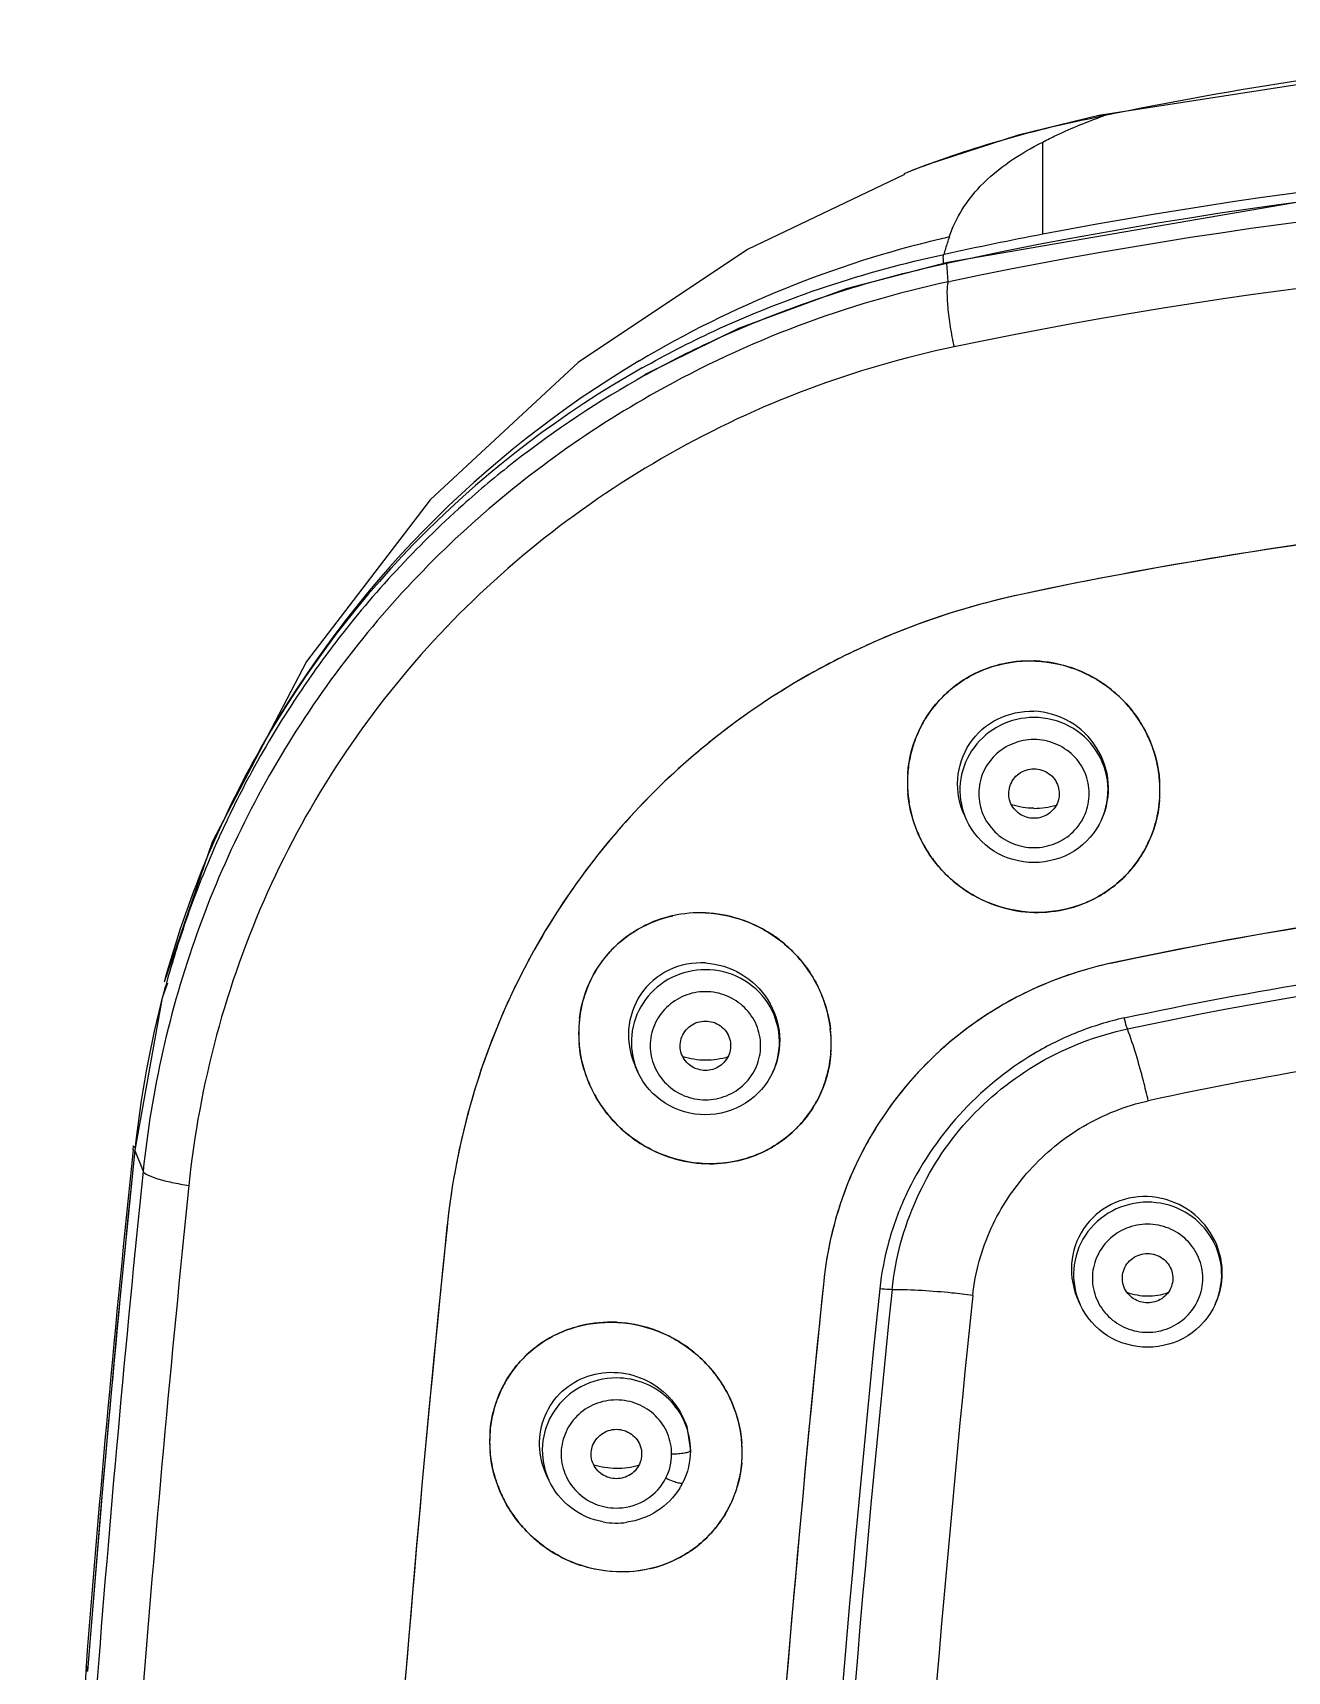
# Model space of a CAD drawing. Extents: x 0 to 3160, y 0 to 2315.
# Drawn here: x 1165.99 to 1185.86, y 1038.04 to 1063.99 of the extents above; entities that cross this region are included whole.
import ezdxf

# ---------------------------------------------------------------- set-up
doc = ezdxf.new("R2010")
doc.units = 0
doc.header["$LTSCALE"] = 10
doc.header["$MEASUREMENT"] = 0
doc.layers.add('DEF_LAYER_ASSEM_MEMBER', color=7, linetype='CONTINUOUS')

msp = doc.modelspace()

# ---------------------------------------------------------------- linework, layer by layer
at = {"layer": 'DEF_LAYER_ASSEM_MEMBER', "color": 7, "linetype": 'Continuous'}
for p, q in [((1189.206, 1063.663), (1182.882, 1062.681)), ((1179.797, 1061.764), (1179.918, 1061.811)), ((1175.704, 1058.585), (1175.685, 1058.572)), ((1175.688, 1058.568), (1175.707, 1058.578)), ((1181.852, 1054.042), (1181.878, 1054.041)), ((1180.783, 1051.525), (1180.754, 1051.586)), ((1182.922, 1051.525), (1182.926, 1051.533)), ((1175.576, 1047.53), (1175.54, 1047.61)), ((1177.716, 1047.53), (1177.719, 1047.537)), ((1167.58, 1046.296), (1167.587, 1046.36)), ((1167.606, 1046.292), (1167.606, 1046.293)), ((1182.583, 1043.847), (1182.555, 1043.906)), ((1184.722, 1043.847), (1184.728, 1043.861)), ((1175.259, 1043.563), (1175.236, 1043.564)), ((1176.35, 1041.913), (1176.41, 1041.532)), ((1174.166, 1041.063), (1174.13, 1041.141)), ((1167.069, 1040.631), (1166.856, 1038.038)), ((1166.834, 1038.112), (1165.99, 1022.337))]:
    msp.add_line(p, q, dxfattribs=at)
at = {"layer": 'DEF_LAYER_ASSEM_MEMBER', "color": 9, "linetype": 'Continuous'}
for p, q in [((1182.882, 1062.681), (1182.956, 1062.677)), ((1181.991, 1060.801), (1181.991, 1062.262)), ((1180.454, 1060.487), (1180.422, 1060.48)), ((1180.482, 1060.356), (1180.471, 1060.341)), ((1180.493, 1060.046), (1180.471, 1060.341)), ((1180.493, 1060.045), (1180.531, 1060.054)), ((1175.688, 1058.568), (1175.704, 1058.585)), ((1167.606, 1046.292), (1167.606, 1046.292)), ((1167.607, 1046.287), (1167.738, 1045.959)), ((1166.857, 1038.032), (1166.863, 1038.11))]:
    msp.add_line(p, q, dxfattribs=at)
at = {"layer": 'DEF_LAYER_ASSEM_MEMBER', "color": 7, "linetype": 'Continuous'}
for points in [[(1182.882, 1062.681), (1181.6, 1062.371), (1180.154, 1061.902), (1179.918, 1061.811)], [(1211.223, 1060.356), (1205.242, 1061.381), (1198.985, 1061.915), (1192.693, 1061.914), (1186.44, 1061.378), (1180.482, 1060.356)], [(1179.803, 1061.748), (1177.313, 1060.559), (1174.628, 1058.769), (1172.287, 1056.595), (1170.326, 1054.033), (1168.832, 1051.173), (1168.074, 1048.955)], [(1180.482, 1060.356), (1178.879, 1059.934), (1177.173, 1059.306), (1175.704, 1058.584)], [(1168.122, 1048.938), (1168.04, 1048.705), (1167.605, 1046.293)], [(1167.606, 1046.292), (1167.329, 1043.504), (1167.069, 1040.631)]]:
    msp.add_lwpolyline(points, dxfattribs=at)
at = {"layer": 'DEF_LAYER_ASSEM_MEMBER', "color": 9, "linetype": 'Continuous'}
for centre, radius, start, end in [((1186.487, 1044.138), 18.872, 100.7845, 101.0003), ((1195.852, 988.519), 73.45, 77.91226, 102.08774), ((1195.856, 986.806), 74.834, 78.18892, 101.81697), ((1195.548, 990.565), 71.533, 100.92418, 102.18129), ((1184.322, 1044.1), 17.089, 103.3896, 120.7081), ((1184.235, 1044.439), 16.739, 102.8567, 103.3682), ((1183.628, 1059.619), 3.319, 161.5874, 164.954), ((1183.465, 1059.672), 3.147, 159.8121, 161.5687), ((1195.856, 985.476), 75.111, 78.27602, 101.73002), ((1183.916, 1043.967), 16.44, 102.0187, 119.2955), ((1184.106, 1044.476), 16.656, 120.7278, 150.5359), ((1183.493, 1044.762), 15.981, 119.4078, 150.351), ((1181.81, 1052), 1.132, 198.3854, 204.7992), ((1176.604, 1048.005), 1.132, 198.3854, 204.7992), ((1492.377, 1012.65), 326.508, 174.08684, 175.52764), ((1488.766, 1011.976), 311.021, 174.0724, 179.9753), ((1488.189, 1012.014), 310.247, 174.0671, 179.83079), ((1183.694, 1044.322), 1.132, 335.2008, 341.6146)]:
    msp.add_arc(centre, radius, start, end, dxfattribs=at)
at = {"layer": 'DEF_LAYER_ASSEM_MEMBER', "color": 7, "linetype": 'Continuous'}
for centre, radius, start, end in [((1195.853, 988.719), 73.402, 79.15119, 100.88556), ((1183.54, 1044.495), 16.115, 119.159, 128.0314), ((1183.466, 1044.594), 15.992, 128.041, 131.8207), ((1183.379, 1044.691), 15.861, 131.8208, 142.5401), ((1195.855, 988.165), 68.422, 78.02219, 101.98235), ((1195.746, 988.932), 67.649, 97.16901, 102.02687), ((1184.148, 1043.378), 11.981, 102.0325, 112.131), ((1183.231, 1044.813), 15.669, 142.5635, 146.4095), ((1184.072, 1043.577), 11.768, 112.1549, 116.5857), ((1184.023, 1043.675), 11.659, 116.5841, 122.3634), ((1181.775, 1052.097), 1.944, 109.1733, 119.9104), ((1181.779, 1052.088), 1.953, 103.9668, 109.1752), ((1181.789, 1052.037), 2.005, 88.191, 103.9049), ((1181.789, 1052.046), 1.997, 87.4507, 88.1769), ((1181.784, 1051.988), 2.055, 72.2839, 87.3882), ((1181.784, 1051.988), 2.055, 68.7513, 72.2775), ((1181.773, 1051.963), 2.082, 56.8743, 68.7319), ((1181.763, 1052.121), 1.917, 126.2719, 135.9621), ((1181.764, 1052.12), 1.918, 119.9418, 126.2718), ((1181.773, 1051.963), 2.082, 51.3007, 56.8581), ((1181.767, 1051.956), 2.091, 41.5542, 51.3014), ((1183.312, 1044.763), 15.765, 146.4218, 151.8207), ((1183.96, 1043.776), 11.54, 122.3701, 128.4837), ((1181.763, 1052.125), 1.915, 142.7767, 152.065), ((1181.751, 1052.134), 1.899, 135.987, 142.7695), ((1181.782, 1051.97), 2.07, 35.2953, 41.5344), ((1181.761, 1052.126), 1.912, 152.0814, 158.94), ((1181.783, 1051.971), 2.069, 26.1171, 35.2967), ((1183.892, 1043.863), 11.429, 128.4869, 132.7115), ((1181.789, 1052.116), 1.942, 158.9514, 168.0441), ((1181.809, 1051.984), 2.04, 19.7714, 26.0992), ((1183.632, 1044.705), 16.13, 150.4218, 164.7312), ((1181.8, 1052.114), 1.953, 168.058, 175.7669), ((1181.816, 1051.987), 2.033, 10.6871, 19.7715), ((1183.847, 1043.913), 11.362, 132.7172, 140.4081), ((1181.838, 1052.112), 1.991, 175.7784, 184.7995), ((1181.817, 1052.112), 1.97, 175.8029, 179.3279), ((1181.85, 1051.994), 1.998, 2.7242, 10.6683), ((1183.484, 1044.67), 15.961, 151.8176, 155.6924), ((1181.835, 1052.112), 1.988, 179.3381, 184.8084), ((1181.861, 1051.995), 1.987, 355.2016, 2.7189), ((1181.876, 1051.995), 1.972, 355.1776, 359.5056), ((1181.863, 1051.994), 1.985, 359.5132, 4.1431), ((1181.859, 1052.114), 2.012, 184.8053, 189.1434), ((1181.878, 1052.118), 2.032, 189.1668, 199.5938), ((1181.858, 1052.909), 1.202, 269.7269, 286.6074), ((1181.88, 1051.994), 1.968, 349.3737, 355.179), ((1181.903, 1051.99), 1.945, 339.0259, 349.3659), ((1183.484, 1044.669), 15.961, 155.6881, 160.8084), ((1181.907, 1052.128), 2.062, 199.5969, 206.3281), ((1181.918, 1052.134), 2.075, 206.3446, 215.3466), ((1181.914, 1051.987), 1.933, 332.3259, 339.0089), ((1183.792, 1043.96), 11.289, 140.4146, 143.1432), ((1181.927, 1051.98), 1.919, 322.9019, 332.3083), ((1183.814, 1043.947), 11.315, 143.1561, 153.5394), ((1181.93, 1052.143), 2.09, 215.3454, 221.7598), ((1181.931, 1052.145), 2.092, 221.7778, 237.1975), ((1181.928, 1051.98), 1.918, 316.3229, 322.8966), ((1181.923, 1051.988), 1.927, 300.2598, 306.604), ((1195.855, 989.603), 61.003, 77.9075, 102.09736), ((1181.929, 1051.98), 1.917, 306.6029, 316.2971), ((1181.923, 1052.134), 2.078, 237.2106, 247.5838), ((1181.915, 1052.113), 2.056, 247.5941, 252.7643), ((1181.914, 1052.01), 1.951, 284.2542, 289.677), ((1181.918, 1051.998), 1.939, 289.6743, 300.2295), ((1195.779, 990.147), 60.456, 96.54896, 102.13524), ((1183.356, 1044.714), 15.824, 160.8111, 164.5008), ((1176.542, 1048.124), 1.926, 107.5682, 118.9216), ((1176.546, 1048.11), 1.94, 104.0307, 107.5739), ((1176.547, 1048.106), 1.945, 103.2787, 104.0305), ((1176.549, 1048.098), 1.953, 102.405, 103.2786), ((1176.559, 1048.045), 2.007, 87.5004, 102.3454), ((1176.559, 1048.048), 2.004, 87.4888, 102.3263), ((1176.553, 1047.982), 2.07, 72.4502, 87.4198), ((1176.549, 1047.97), 2.083, 67.6838, 72.4584), ((1181.91, 1052.099), 2.041, 252.7743, 268.3903), ((1181.906, 1052.051), 1.993, 268.4691, 284.1873), ((1176.524, 1048.158), 1.888, 124.6586, 134.7432), ((1176.526, 1048.155), 1.891, 118.9573, 124.6562), ((1176.538, 1047.943), 2.112, 57.5361, 67.67), ((1176.537, 1047.942), 2.114, 52.0245, 57.5288), ((1176.507, 1048.176), 1.863, 134.7646, 140.8265), ((1176.529, 1047.932), 2.126, 42.6489, 52.0216), ((1176.521, 1048.166), 1.88, 140.8425, 150.7864), ((1176.547, 1047.949), 2.101, 36.9642, 42.6385), ((1176.55, 1047.952), 2.097, 27.3442, 36.9599), ((1184.324, 1043.428), 5.958, 102.1489, 113.9558), ((1183.282, 1044.735), 15.747, 164.5038, 164.8274), ((1183.811, 1043.951), 11.311, 153.5512, 157.2366), ((1176.551, 1048.155), 1.912, 156.6744, 167.4576), ((1176.517, 1048.168), 1.876, 150.7941, 156.6434), ((1176.582, 1047.969), 2.061, 22.0413, 27.3316), ((1184.284, 1043.527), 5.851, 113.9881, 119.9096), ((1183.748, 1044.623), 16.227, 165.1034, 174.1147), ((1183.289, 1044.733), 15.755, 164.8274, 165.0619), ((1176.597, 1047.975), 2.044, 10.3921, 22.0388), ((1176.612, 1048.147), 1.974, 172.2878, 184.8091), ((1176.579, 1048.149), 1.941, 173.3105, 175.5552), ((1176.56, 1048.152), 1.922, 167.4534, 172.2348), ((1176.644, 1047.985), 1.997, 6.9825, 10.3601), ((1184.26, 1043.568), 5.803, 119.9099, 125.9291), ((1183.867, 1043.928), 11.371, 157.24, 163.8733), ((1176.617, 1048.147), 1.978, 175.5775, 184.8124), ((1176.657, 1047.986), 1.983, 355.2219, 6.9793), ((1176.654, 1047.986), 1.987, 4.3441, 6.483), ((1176.664, 1047.986), 1.976, 355.2112, 4.3503), ((1184.235, 1043.605), 5.759, 125.939, 135.6148), ((1176.631, 1048.148), 1.993, 184.8037, 187.1085), ((1176.641, 1048.15), 2.003, 187.1101, 189.2171), ((1176.686, 1048.158), 2.049, 189.2607, 202.2753), ((1176.698, 1047.984), 1.942, 352.5203, 355.1922), ((1176.724, 1047.979), 1.916, 336.5046, 347.8274), ((1176.706, 1047.983), 1.935, 347.8203, 352.5175), ((1184.193, 1043.648), 5.698, 135.6293, 138.0195), ((1176.716, 1048.171), 2.081, 202.2788, 207.1693), ((1184.204, 1043.64), 5.712, 138.0364, 150.1026), ((1184.022, 1043.889), 11.53, 163.8972, 174.0988), ((1176.737, 1048.182), 2.105, 207.1808, 217.1375), ((1176.753, 1047.966), 1.884, 320.7717, 330.8283), ((1176.742, 1047.973), 1.897, 330.8337, 336.4675), ((1176.75, 1048.193), 2.122, 217.1442, 222.5776), ((1176.752, 1048.194), 2.124, 222.587, 232.1279), ((1176.752, 1047.969), 1.886, 304.7599, 314.8039), ((1176.753, 1047.968), 1.886, 314.8201, 320.7525), ((1480.398, 1013.663), 314.516, 174.04448, 175.54143), ((1176.752, 1048.195), 2.125, 232.1343, 237.6443), ((1176.743, 1048.181), 2.108, 237.65, 247.8915), ((1176.735, 1048.002), 1.924, 287.9856, 299.0212), ((1176.746, 1047.979), 1.898, 299.0602, 304.752), ((1184.19, 1043.65), 5.695, 150.1235, 154.7448), ((1176.733, 1048.157), 2.083, 247.9064, 252.6799), ((1176.725, 1048.132), 2.056, 252.6796, 267.8118), ((1176.72, 1048.069), 1.992, 267.876, 282.3606), ((1176.73, 1048.015), 1.938, 282.4273, 283.5083), ((1176.728, 1048.02), 1.943, 283.5096, 287.9985), ((1184.21, 1043.641), 5.717, 154.7475, 162.1525), ((1494.541, 1012.315), 328.53, 174.12219, 175.56669), ((1184.281, 1043.622), 5.79, 162.1849, 174.0971), ((1489.937, 1012.178), 319.085, 174.08253, 179.89631), ((1495.058, 1011.717), 324.226, 174.09477, 176.03083), ((1490.597, 1011.895), 313.745, 174.08686, 179.89427), ((1495.831, 1011.424), 319, 174.09955, 176.03294), ((1175.121, 1041.645), 1.919, 108.6309, 119.3813), ((1175.129, 1041.623), 1.942, 103.1941, 108.6375), ((1175.142, 1041.555), 2.012, 87.3133, 103.1154), ((1175.142, 1041.549), 2.017, 86.6675, 87.317), ((1175.135, 1041.483), 2.084, 71.5926, 86.5953), ((1175.132, 1041.472), 2.096, 67.6274, 71.596), ((1175.12, 1041.445), 2.124, 56.3932, 67.6113), ((1175.098, 1041.685), 1.873, 125.8818, 135.7228), ((1175.105, 1041.676), 1.884, 119.418, 125.8833), ((1175.12, 1041.445), 2.125, 50.7875, 56.3798), ((1175.083, 1041.702), 1.85, 135.7521, 142.5231), ((1175.117, 1041.442), 2.128, 41.3184, 50.7912), ((1175.093, 1041.694), 1.862, 142.5304, 152.0218), ((1175.138, 1041.462), 2.1, 35.1445, 41.2985), ((1175.148, 1041.468), 2.089, 26.1663, 35.1492), ((1175.092, 1041.695), 1.861, 152.041, 158.9154), ((1175.184, 1041.487), 2.047, 19.5786, 26.147), ((1175.124, 1041.684), 1.895, 158.928, 168.1292), ((1175.204, 1041.494), 2.027, 10.7399, 19.5813), ((1175.141, 1041.68), 1.913, 168.145, 175.9008), ((1175.252, 1041.503), 1.978, 2.6272, 10.7203), ((1175.166, 1041.678), 1.937, 175.5451, 179.5695), ((1175.191, 1041.677), 1.963, 175.9122, 184.8019), ((1175.189, 1041.678), 1.961, 179.5804, 184.8106), ((1175.274, 1041.505), 1.956, 355.2065, 2.6208), ((1175.271, 1041.504), 1.958, 359.4371, 4.3519), ((1175.221, 1041.68), 1.993, 184.8073, 189.1827), ((1175.252, 1041.687), 2.025, 189.2113, 199.5906), ((1175.301, 1041.504), 1.929, 349.3112, 355.1727), ((1175.291, 1041.504), 1.938, 355.1705, 359.4277), ((1175.331, 1041.498), 1.898, 338.9284, 349.3059), ((1175.295, 1041.702), 2.07, 199.5897, 206.2455), ((1175.268, 1041.542), 1.144, 328.2336, 333.1692), ((1175.346, 1041.493), 1.882, 332.0771, 338.9076), ((1175.316, 1041.713), 2.094, 206.2628, 215.1358), ((1175.36, 1041.486), 1.866, 322.5792, 332.0584), ((1175.338, 1041.728), 2.12, 215.132, 221.4794), ((1175.344, 1041.734), 2.129, 221.497, 230.7273), ((1175.236, 1041.586), 1.201, 259.9329, 278.0068), ((1175.359, 1041.487), 1.868, 315.8938, 322.5724), ((1175.347, 1041.738), 2.134, 230.7244, 236.7012), ((1175.356, 1041.491), 1.873, 306.0274, 315.8652), ((1175.339, 1041.727), 2.12, 236.7121, 246.972), ((1175.329, 1041.704), 2.095, 246.9826, 252.0967), ((1175.335, 1041.527), 1.914, 288.8915, 299.6318), ((1175.345, 1041.507), 1.892, 299.6673, 306.0291), ((1175.327, 1041.55), 1.939, 283.5571, 288.8984)]:
    msp.add_arc(centre, radius, start, end, dxfattribs=at)
at = {"layer": 'DEF_LAYER_ASSEM_MEMBER', "color": 9, "linetype": 'Continuous'}
for points, start_tangent, end_tangent in [([(1208.754, 1062.677), (1202.341, 1063.664), (1195.829, 1063.992), (1189.333, 1063.661), (1182.956, 1062.677)], (-0.979435, 0.20176), (-0.979499, -0.201448)), ([(1179.918, 1061.811), (1182.886, 1062.664)], (0.931443, 0.363886), (0.981626, 0.190815)), ([(1181.99, 1062.262), (1182.21, 1062.371), (1182.955, 1062.677)], (0.886517, 0.462697), (0.941639, 0.336624)), ([(1180.511, 1060.758), (1181.002, 1061.561), (1181.99, 1062.262)], (0.30755, 0.951532), (0.887619, 0.460579)), ([(1175.646, 1058.684), (1176.779, 1059.266), (1180.423, 1060.48)], (0.870648, 0.491906), (0.977613, 0.21041)), ([(1180.416, 1060.406), (1180.415, 1060.433), (1180.423, 1060.48)], (-0.044337, 0.999017), (0.475802, 0.879553)), ([(1180.421, 1060.345), (1180.416, 1060.406)], (-0.112387, 0.993664), (-0.044337, 0.999017)), ([(1180.493, 1060.045), (1180.474, 1059.894), (1180.485, 1059.646), (1180.525, 1059.335), (1180.586, 1059.018)], (-0.295606, -0.95531), (0.216965, -0.976179)), ([(1180.586, 1059.018), (1178.262, 1058.342), (1176.081, 1057.322), (1172.338, 1054.359), (1170.865, 1052.476), (1169.71, 1050.378), (1168.901, 1048.112), (1168.462, 1045.734)], (-0.978419, -0.20663), (-0.10276, -0.994706)), ([(1175.872, 1058.304), (1172.772, 1056.056), (1170.3, 1053.146), (1168.59, 1049.721), (1167.738, 1045.959)], (-0.872371, -0.488844), (-0.101389, -0.994847)), ([(1181.852, 1053.146), (1181.319, 1053.021), (1180.903, 1052.673), (1180.693, 1052.177), (1180.736, 1051.643)], (-1, 0), (0.315224, -0.949017)), ([(1182.922, 1051.525), (1183.023, 1052.083), (1182.839, 1052.62), (1182.414, 1053.006), (1181.852, 1053.146)], (0.419343, 0.907828), (-1, 0)), ([(1181.852, 1052.797), (1181.517, 1052.731), (1181.234, 1052.546), (1181.044, 1052.268), (1180.977, 1051.941), (1181.044, 1051.613), (1181.234, 1051.335), (1181.517, 1051.15), (1181.852, 1051.085)], (-1, 0), (1, 0)), ([(1181.852, 1051.085), (1182.187, 1051.15), (1182.471, 1051.335), (1182.661, 1051.613), (1182.727, 1051.941), (1182.661, 1052.268), (1182.471, 1052.546), (1182.187, 1052.731), (1181.852, 1052.797)], (1, 0), (-1, 0)), ([(1183.333, 1048.214), (1195.84, 1049.544), (1202.156, 1049.209), (1208.372, 1048.215)], (0.977508, 0.210899), (0.977518, -0.210854)), ([(1176.646, 1049.151), (1176.113, 1049.026), (1175.697, 1048.678), (1175.487, 1048.183), (1175.53, 1047.648)], (-1, 0), (0.315224, -0.949017)), ([(1177.716, 1047.53), (1177.817, 1048.089), (1177.633, 1048.626), (1177.208, 1049.012), (1176.646, 1049.151)], (0.419343, 0.907828), (-1, 0)), ([(1176.646, 1048.802), (1176.311, 1048.737), (1176.028, 1048.551), (1175.838, 1048.274), (1175.771, 1047.946), (1175.838, 1047.619), (1176.028, 1047.341), (1176.311, 1047.155), (1176.646, 1047.09)], (-1, 0), (1, 0)), ([(1176.646, 1047.09), (1176.981, 1047.155), (1177.265, 1047.341), (1177.455, 1047.619), (1177.521, 1047.946), (1177.455, 1048.274), (1177.265, 1048.551), (1176.981, 1048.737), (1176.646, 1048.802)], (1, 0), (-1, 0)), ([(1183.333, 1048.214), (1183.32, 1048.251), (1183.282, 1048.387)], (-0.354948, 0.934886), (-0.227741, 0.973722)), ([(1208.042, 1047.075), (1202, 1048.053), (1195.852, 1048.385), (1189.705, 1048.053), (1183.663, 1047.074)], (-0.97749, 0.210981), (-0.977509, -0.210892)), ([(1179.604, 1044.082), (1179.989, 1045.514), (1180.794, 1046.752), (1181.945, 1047.68), (1183.333, 1048.214)], (0.104374, 0.994538), (0.977441, 0.211211)), ([(1183.663, 1047.074), (1183.586, 1047.389), (1183.333, 1048.214)], (-0.225536, 0.974235), (-0.350497, 0.936564)), ([(1180.881, 1043.992), (1181.174, 1045.055), (1181.782, 1045.972), (1182.634, 1046.669), (1183.663, 1047.074)], (0.103629, 0.994616), (0.976663, 0.214778)), ([(1167.613, 1046.332), (1167.6, 1046.34), (1167.587, 1046.36)], (-0.877041, 0.480416), (0.258653, 0.96597)), ([(1167.607, 1046.287), (1167.606, 1046.29), (1167.606, 1046.292)], (-0.404792, 0.914409), (0.069504, 0.997582)), ([(1167.738, 1045.959), (1167.807, 1045.902), (1167.965, 1045.84), (1168.195, 1045.782), (1168.462, 1045.734)], (0.439444, -0.89827), (0.989201, -0.146565)), ([(1168.462, 1045.734), (1167.709, 1037.417), (1166.722, 1012.657)], (-0.10215, -0.994769), (-0.000273, -1)), ([(1183.652, 1045.468), (1183.091, 1045.328), (1182.666, 1044.943), (1182.482, 1044.406), (1182.583, 1043.847)], (-1, 0), (0.419343, -0.907828)), ([(1184.769, 1043.965), (1184.812, 1044.5), (1184.602, 1044.995), (1184.185, 1045.343), (1183.652, 1045.468)], (0.315224, 0.949017), (-1, 0)), ([(1183.652, 1045.119), (1183.317, 1045.054), (1183.034, 1044.868), (1182.844, 1044.591), (1182.777, 1044.263), (1182.844, 1043.936), (1183.034, 1043.658), (1183.317, 1043.472), (1183.652, 1043.407)], (-1, 0), (1, 0)), ([(1183.652, 1043.407), (1183.987, 1043.472), (1184.271, 1043.658), (1184.461, 1043.936), (1184.527, 1044.263), (1184.461, 1044.591), (1184.271, 1044.868), (1183.987, 1045.054), (1183.652, 1045.119)], (1, 0), (-1, 0)), ([(1180.881, 1043.992), (1179.815, 1031.036), (1179.864, 992.754)], (-0.102543, -0.994729), (0.06594, -0.997824)), ([(1179.604, 1044.082), (1179.558, 1044.083), (1179.409, 1044.096)], (-0.999993, 0.003694), (-0.991888, 0.127114)), ([(1180.88, 1043.992), (1180.553, 1044.029), (1179.603, 1044.082)], (-0.992024, 0.126046), (-0.999983, 0.00588)), ([(1175.236, 1042.684), (1174.675, 1042.544), (1174.25, 1042.158), (1174.065, 1041.621), (1174.166, 1041.063)], (-1, 0), (0.419343, -0.907828)), ([(1176.41, 1041.532), (1176.322, 1041.972), (1176.068, 1042.346), (1175.686, 1042.596), (1175.236, 1042.684)], (0.003303, 0.999995), (-1, 0)), ([(1175.236, 1042.335), (1174.897, 1042.268), (1174.61, 1042.077), (1174.422, 1041.793), (1174.361, 1041.459), (1174.438, 1041.129), (1174.639, 1040.853), (1174.934, 1040.675), (1175.276, 1040.624)], (-1, 0), (0.999005, 0.044588)), ([(1176.111, 1041.478), (1176.045, 1041.806), (1175.855, 1042.084), (1175.571, 1042.269), (1175.236, 1042.335)], (0.003303, 0.999995), (-1, 0)), ([(1176.021, 1041.099), (1176.111, 1041.478)], (0.451195, 0.892426), (0.003303, 0.999995)), ([(1176.41, 1041.532), (1176.38, 1041.51), (1176.314, 1041.492), (1176.22, 1041.48), (1176.111, 1041.476)], (-0.388294, -0.921536), (-0.999995, 0.00316)), ([(1175.276, 1040.624), (1175.715, 1040.762), (1176.021, 1041.099)], (0.999005, 0.044588), (0.451195, 0.892425)), ([(1176.021, 1041.099), (1176.118, 1041.056), (1176.201, 1041.028), (1176.261, 1041.017), (1176.288, 1041.026)], (0.90021, -0.435456), (0.451928, 0.892055)), ([(1166.857, 1038.085), (1166.847, 1038.092), (1166.834, 1038.112)], (-0.864426, 0.50276), (0.077634, 0.996982))]:
    msp.add_spline(points, degree=3, dxfattribs=dict(at, start_tangent=start_tangent, end_tangent=end_tangent))
at = {"layer": 'DEF_LAYER_ASSEM_MEMBER', "color": 7, "linetype": 'Continuous'}
for points, start_tangent, end_tangent in [([(1175.707, 1058.578), (1176.837, 1059.148), (1180.471, 1060.341)], (0.87404, 0.485854), (0.977734, 0.209847)), ([(1181.65, 1055.096), (1178.264, 1053.812), (1175.454, 1051.571), (1173.485, 1048.566), (1172.552, 1045.074)], (-0.978009, -0.208563), (-0.102859, -0.994696)), ([(1179.852, 1052.256), (1180.045, 1052.969), (1180.49, 1053.554), (1181.122, 1053.928), (1181.852, 1054.042)], (0.073191, 0.997318), (0.999494, -0.031809)), ([(1181.878, 1054.041), (1182.6, 1053.874), (1183.22, 1053.461), (1183.654, 1052.855), (1183.843, 1052.138)], (0.999006, -0.044585), (0.072171, -0.997392)), ([(1180.754, 1051.586), (1180.645, 1052.172), (1180.834, 1052.732), (1181.274, 1053.121), (1181.852, 1053.244)], (-0.41917, 0.907908), (0.999129, -0.041722)), ([(1182.926, 1051.533), (1183.03, 1052.109), (1182.844, 1052.668), (1182.418, 1053.079), (1181.852, 1053.244)], (0.419428, 0.907788), (-0.999129, 0.041722)), ([(1181.629, 1051.616), (1181.475, 1051.81), (1181.47, 1052.055), (1181.614, 1052.255), (1181.852, 1052.332)], (-0.834959, 0.550312), (1, 0)), ([(1181.852, 1052.332), (1182.09, 1052.255), (1182.235, 1052.055), (1182.229, 1051.81), (1182.076, 1051.616)], (1, 0), (-0.834976, -0.550286)), ([(1181.852, 1050.059), (1181.125, 1050.215), (1180.497, 1050.622), (1180.053, 1051.226), (1179.854, 1051.945)], (-0.999639, 0.026876), (-0.083619, 0.996498)), ([(1181.852, 1051.708), (1181.498, 1051.762)], (-0.999987, 0.005137), (-0.955942, 0.293556)), ([(1183.841, 1051.829), (1183.644, 1051.124), (1183.201, 1050.546), (1182.575, 1050.174), (1181.852, 1050.059)], (-0.08385, -0.996478), (-0.999639, 0.026876)), ([(1181.852, 1050.847), (1181.217, 1051.031), (1180.783, 1051.525)], (-1, 0), (-0.419196, 0.907896)), ([(1181.852, 1051.549), (1181.629, 1051.616)], (-1, 0), (-0.834959, 0.550312)), ([(1182.076, 1051.616), (1181.852, 1051.549)], (-0.834976, -0.550286), (-1, 0)), ([(1182.922, 1051.525), (1182.488, 1051.031), (1181.852, 1050.847)], (-0.419196, -0.907896), (-1, 0)), ([(1174.652, 1048.376), (1174.809, 1048.943), (1175.131, 1049.432), (1175.586, 1049.796), (1176.131, 1050.006)], (0.11652, 0.993188), (0.97668, 0.214699)), ([(1176.646, 1050.05), (1177.354, 1049.891), (1177.97, 1049.495), (1178.415, 1048.911), (1178.628, 1048.21)], (0.999046, -0.043661), (0.112909, -0.993605)), ([(1183.282, 1048.387), (1189.513, 1049.391), (1195.853, 1049.732), (1202.192, 1049.392), (1208.423, 1048.388)], (0.977666, 0.210165), (0.977646, -0.210257)), ([(1176.646, 1049.257), (1176.067, 1049.144), (1175.623, 1048.761), (1175.43, 1048.201), (1175.54, 1047.61)], (-0.998363, 0.057196), (0.418879, -0.908042)), ([(1176.646, 1049.257), (1177.208, 1049.085), (1177.634, 1048.673), (1177.821, 1048.112), (1177.719, 1047.537)], (0.998363, -0.057196), (-0.419508, -0.907752)), ([(1183.07, 1049.252), (1181.376, 1048.604), (1179.971, 1047.475), (1178.987, 1045.966), (1178.521, 1044.217)], (-0.9776, -0.21047), (-0.102775, -0.994705)), ([(1183.282, 1048.387), (1182.543, 1048.16), (1181.852, 1047.819), (1180.668, 1046.847), (1179.82, 1045.574), (1179.554, 1044.853), (1179.408, 1044.096)], (-0.975704, -0.219091), (-0.115324, -0.993328)), ([(1176.423, 1047.622), (1176.269, 1047.815), (1176.264, 1048.06), (1176.408, 1048.261), (1176.646, 1048.337)], (-0.834959, 0.550312), (1, 0)), ([(1176.646, 1048.337), (1176.884, 1048.261), (1177.029, 1048.06), (1177.023, 1047.815), (1176.87, 1047.622)], (1, 0), (-0.834976, -0.550286)), ([(1176.646, 1046.078), (1175.92, 1046.24), (1175.292, 1046.651), (1174.846, 1047.258), (1174.645, 1047.982)], (-0.999318, 0.03692), (-0.083579, 0.996501)), ([(1178.634, 1047.821), (1178.436, 1047.118), (1177.991, 1046.546), (1177.365, 1046.184), (1176.646, 1046.078)], (-0.083854, -0.996478), (-0.999318, 0.03692)), ([(1176.646, 1047.716), (1176.289, 1047.772)], (-0.999975, 0.007074), (-0.956055, 0.293187)), ([(1176.646, 1047.555), (1176.423, 1047.622)], (-1, 0), (-0.834959, 0.550312)), ([(1177.009, 1047.769), (1176.646, 1047.716)], (-0.955742, -0.294207), (-0.999975, 0.007074)), ([(1176.87, 1047.622), (1176.646, 1047.555)], (-0.834976, -0.550286), (-1, 0)), ([(1176.646, 1046.853), (1176.011, 1047.036), (1175.576, 1047.53)], (-1, 0), (-0.419196, 0.907896)), ([(1177.716, 1047.53), (1177.282, 1047.036), (1176.646, 1046.853)], (-0.419196, -0.907896), (-1, 0)), ([(1183.652, 1045.556), (1183.076, 1045.432), (1182.637, 1045.044), (1182.448, 1044.489), (1182.555, 1043.907)], (-0.999339, 0.036366), (0.419092, -0.907944)), ([(1184.728, 1043.86), (1184.831, 1044.432), (1184.645, 1044.988), (1184.218, 1045.394), (1183.652, 1045.556)], (0.419625, 0.907697), (-0.999339, 0.036366)), ([(1183.429, 1043.939), (1183.275, 1044.132), (1183.27, 1044.377), (1183.414, 1044.578), (1183.652, 1044.654)], (-0.834959, 0.550312), (1, 0)), ([(1183.652, 1044.654), (1183.89, 1044.578), (1184.035, 1044.377), (1184.029, 1044.132), (1183.876, 1043.939)], (1, 0), (-0.834976, -0.550286)), ([(1183.652, 1043.977), (1183.325, 1044.037)], (-0.99999, 0.004439), (-0.938091, 0.34639)), ([(1183.652, 1043.872), (1183.429, 1043.939)], (-1, 0), (-0.834959, 0.550312)), ([(1183.966, 1044.03), (1183.652, 1043.977)], (-0.94298, -0.332851), (-0.99999, 0.004439)), ([(1183.876, 1043.939), (1183.652, 1043.872)], (-0.834976, -0.550286), (-1, 0)), ([(1183.652, 1043.17), (1183.017, 1043.353), (1182.583, 1043.847)], (-1, 0), (-0.419196, 0.907896)), ([(1184.722, 1043.847), (1184.288, 1043.353), (1183.652, 1043.17)], (-0.419196, -0.907896), (-1, 0)), ([(1173.234, 1041.828), (1173.431, 1042.535), (1173.879, 1043.107), (1174.511, 1043.464), (1175.236, 1043.564)], (0.077694, 0.996977), (0.998904, -0.046807)), ([(1175.259, 1043.563), (1175.976, 1043.39), (1176.594, 1042.975), (1177.031, 1042.37), (1177.224, 1041.653)], (0.998301, -0.058261), (0.075766, -0.997126)), ([(1174.13, 1041.141), (1174.019, 1041.614), (1174.107, 1042.085), (1174.378, 1042.472), (1174.785, 1042.712), (1175.259, 1042.769), (1175.724, 1042.638), (1176.108, 1042.337), (1176.35, 1041.913)], (-0.419194, 0.907897), (0.312314, -0.949979)), ([(1175.013, 1041.154), (1174.859, 1041.348), (1174.854, 1041.593), (1174.998, 1041.793), (1175.236, 1041.87)], (-0.834959, 0.550312), (1, 0)), ([(1175.236, 1041.87), (1175.474, 1041.793), (1175.619, 1041.593), (1175.613, 1041.348), (1175.46, 1041.154)], (1, 0), (-0.834976, -0.550286)), ([(1175.236, 1039.612), (1174.512, 1039.775), (1173.884, 1040.185), (1173.436, 1040.791), (1173.235, 1041.513)], (-0.999215, 0.039624), (-0.083583, 0.996501)), ([(1177.223, 1041.341), (1177.024, 1040.641), (1176.579, 1040.073), (1175.954, 1039.715), (1175.236, 1039.612)], (-0.083818, -0.996481), (-0.999215, 0.039624)), ([(1176.41, 1041.532), (1176.288, 1041.027)], (-0.007323, -0.999973), (-0.451477, -0.892283)), ([(1175.236, 1041.249), (1174.878, 1041.304)], (-0.999971, 0.007619), (-0.956049, 0.293207)), ([(1175.236, 1041.087), (1175.013, 1041.154)], (-1, 0), (-0.834959, 0.550312)), ([(1175.587, 1041.298), (1175.236, 1041.249)], (-0.958908, -0.283718), (-0.999971, 0.007619)), ([(1175.46, 1041.154), (1175.236, 1041.087)], (-0.834976, -0.550286), (-1, 0)), ([(1175.026, 1040.404), (1174.514, 1040.629), (1174.166, 1041.063)], (-0.984427, 0.175795), (-0.419196, 0.907896)), ([(1176.24, 1040.94), (1175.883, 1040.576), (1175.403, 1040.397)], (-0.526336, -0.850277), (-0.990115, -0.140259)), ([(1175.236, 1039.612), (1174.685, 1039.71)], (-0.999215, 0.039624), (-0.951613, 0.307299)), ([(1175.781, 1039.665), (1175.236, 1039.612)], (-0.972133, -0.234429), (-0.999215, 0.039624))]:
    msp.add_spline(points, degree=3, dxfattribs=dict(at, start_tangent=start_tangent, end_tangent=end_tangent))

doc.saveas('drawing.dxf')
